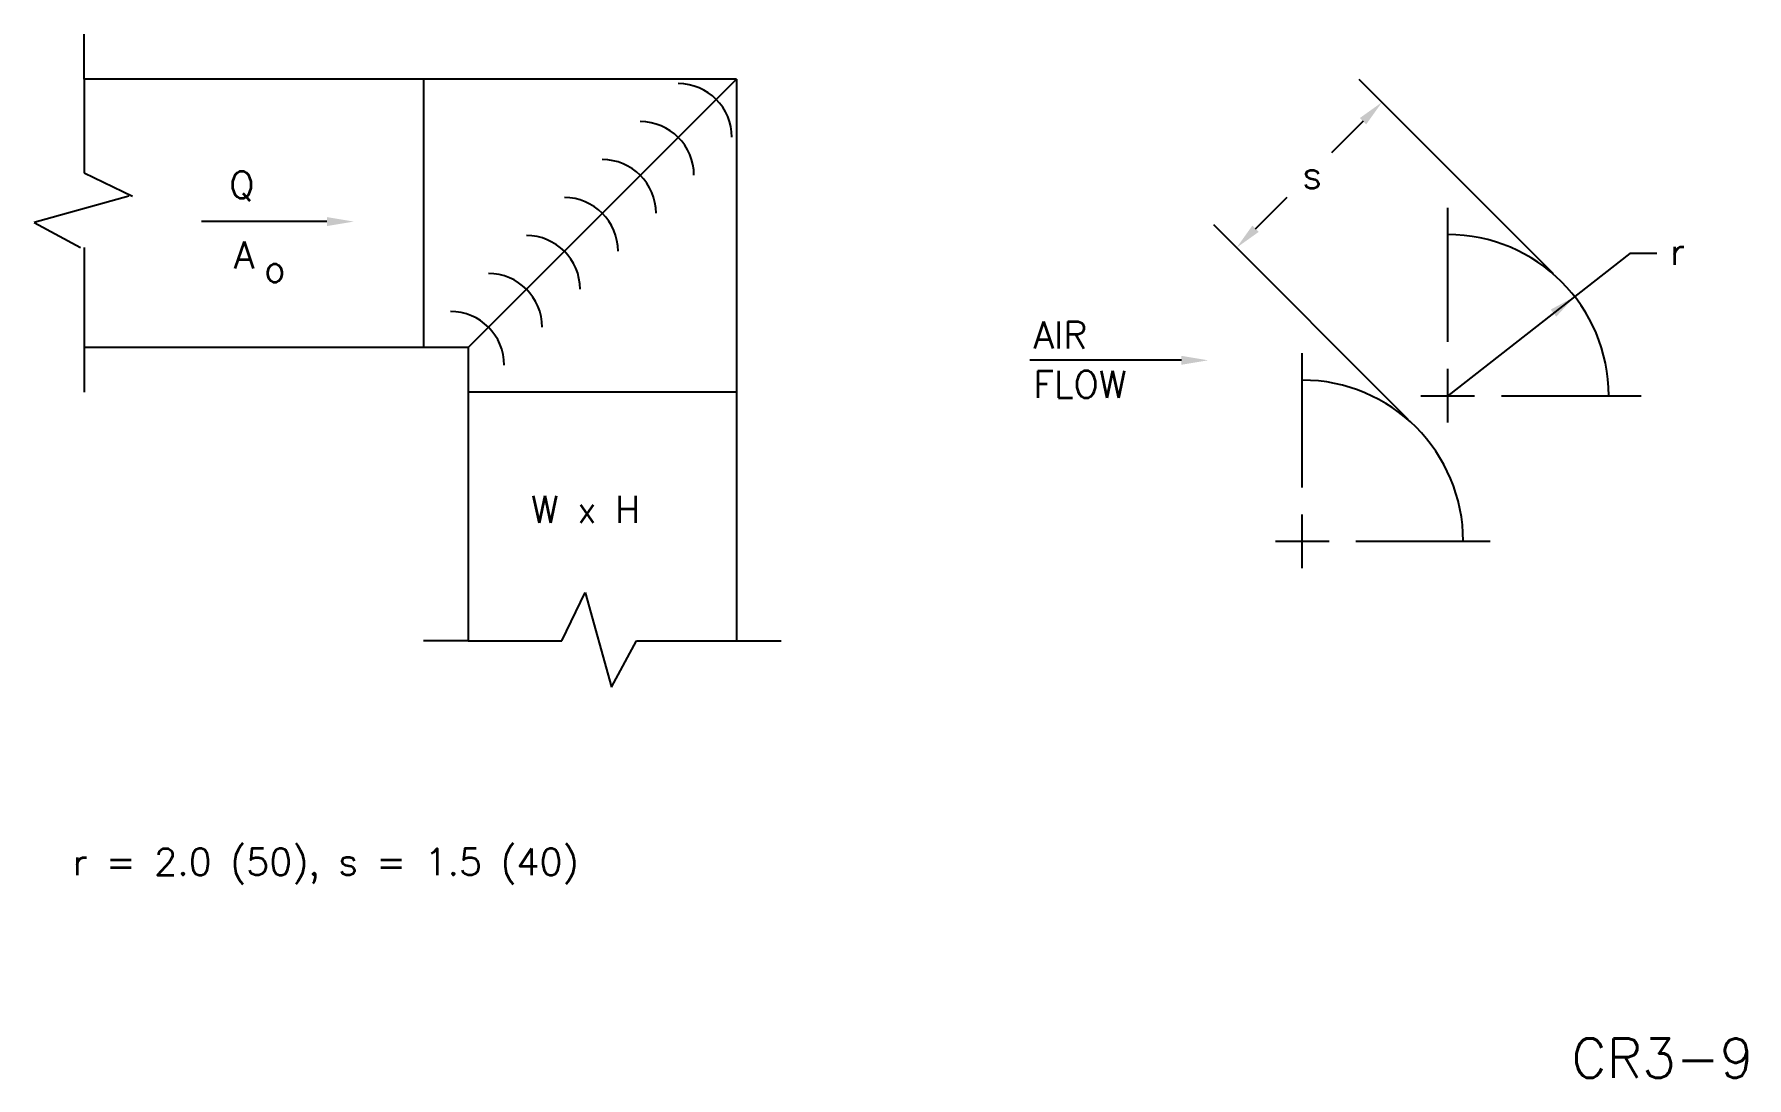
# Model space of a CAD drawing. Extents: x 0.75 to 10.32, y 1.37 to 7.19.
import ezdxf

# ---------------------------------------------------------------- set-up
doc = ezdxf.new("R2010")
doc.units = 0
doc.header["$LTSCALE"] = 0.5
doc.header["$MEASUREMENT"] = 0
doc.layers.get('0').update_dxf_attribs({"linetype": 'CONTINUOUS'})
doc.layers.add('NUMBER', color=3, linetype='CONTINUOUS')
doc.styles.add('ROMANS', font='romans')

msp = doc.modelspace()

# ---------------------------------------------------------------- linework, layer by layer
for p, q in [((1.0267, 6.9443), (1.0267, 7.1943)), ((1.0267, 6.9443), (1.0267, 6.4205)), ((2.9223, 6.9443), (1.0267, 6.9443)), ((4.6723, 6.9443), (2.9223, 6.9443)), ((2.9223, 6.9443), (2.9223, 5.4443)), ((3.1723, 5.4443), (4.6723, 6.9443)), ((4.6723, 6.9443), (4.6723, 5.1943)), ((9.2391, 5.856), (8.1528, 6.9422)), ((8.1741, 6.7089), (7.9975, 6.5323)), ((7.573, 6.1078), (7.7496, 6.2844)), ((8.6469, 5.4754), (8.6469, 6.2254)), ((2.383, 6.1479), (1.6827, 6.1479)), ((8.4259, 5.0428), (7.3397, 6.129)), ((1.0267, 6.0031), (1.0267, 5.4443)), ((9.6656, 5.9698), (8.6469, 5.1754)), ((9.8156, 5.9698), (9.6656, 5.9698)), ((2.9223, 5.4443), (1.0267, 5.4443)), ((1.0267, 5.4443), (1.0267, 5.1943)), ((3.1723, 5.4443), (2.9223, 5.4443)), ((3.1723, 5.4443), (3.1723, 5.1943)), ((7.1587, 5.373), (6.3111, 5.373)), ((7.8337, 4.6622), (7.8337, 5.4122)), ((8.6469, 5.0254), (8.6469, 5.3254)), ((4.6723, 5.1943), (3.1723, 5.1943)), ((3.1723, 5.1943), (3.1723, 4.176)), ((4.6723, 5.1943), (4.6723, 4.176)), ((8.4969, 5.1754), (8.7969, 5.1754)), ((8.9469, 5.1754), (9.6969, 5.1754)), ((9.6094, 5.1754), (9.7277, 5.1754)), ((7.8337, 4.2122), (7.8337, 4.5122)), ((7.6837, 4.3622), (7.9837, 4.3622)), ((8.1337, 4.3622), (8.8837, 4.3622)), ((3.1723, 4.176), (3.1723, 3.8064)), ((4.6723, 4.176), (4.6723, 3.8064)), ((3.1723, 3.8064), (2.9223, 3.8064)), ((3.1723, 3.8064), (3.6961, 3.8064)), ((4.1134, 3.8064), (4.6723, 3.8064)), ((4.6723, 3.8064), (4.9223, 3.8064))]:
    msp.add_line(p, q)
for centre, radius in [((4.3465, 6.6186), 0.3), ((4.1344, 6.4064), 0.3), ((3.9223, 6.1943), 0.3), ((3.7101, 5.9822), 0.3), ((3.498, 5.77), 0.3), ((8.6469, 5.1754), 0.9), ((3.2859, 5.5579), 0.3), ((3.0737, 5.3458), 0.3), ((7.8337, 4.3622), 0.9)]:
    msp.add_arc(centre, radius, 0, 90)
for points in [[(8.1917, 6.6912), (8.1564, 6.7266), (8.2801, 6.8149)], [(2.383, 6.1729), (2.383, 6.1229), (2.533, 6.1479)], [(7.5907, 6.0902), (7.5553, 6.1255), (7.467, 6.0018)], [(9.2229, 5.6563), (9.2537, 5.6169), (9.3566, 5.7288)], [(7.1587, 5.398), (7.1587, 5.348), (7.3087, 5.373)]]:
    msp.add_solid(points)
at = {"layer": 'NUMBER', "color": 7}
for p, q in [((1.0267, 6.4205), (1.2969, 6.2906)), ((1.2764, 6.2906), (0.7474, 6.1422)), ((0.7474, 6.1422), (1.0062, 6.0031)), ((3.6961, 3.8064), (3.8259, 4.0766)), ((3.8259, 4.0766), (3.9743, 3.5476)), ((3.9743, 3.5476), (4.1134, 3.8064))]:
    msp.add_line(p, q, dxfattribs=at)

# ---------------------------------------------------------------- texts
at = {"style": 'ROMANS'}
for s, p in [('Q', (1.8367, 6.2783)), ('s', (7.8343, 6.3334)), ('A', (1.8625, 5.8859)), ('r', (9.8895, 5.9061)), ('o', (2.031, 5.81)), ('AIR', (6.3309, 5.4392)), ('FLOW', (6.3309, 5.1637)), ('W x H', (3.5235, 4.4656)), ('r = 2.0 (50), s = 1.5 (40)', (0.9614, 2.4964))]:
    msp.add_text(s, height=0.15, dxfattribs=at).set_placement(p)
at = {"layer": 'NUMBER', "style": 'ROMANS'}
msp.add_text('CR3-9', height=0.22, dxfattribs=at).set_placement((9.3378, 1.3653))

doc.saveas('drawing.dxf')
